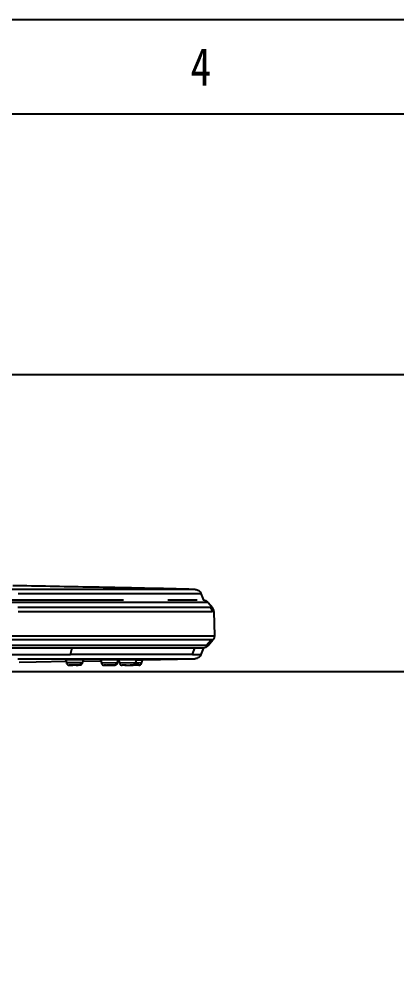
# Model space of a CAD drawing. Header units: inches. Extents: x 440 to 1212, y -520 to 27.
# Drawn here: x 745 to 818, y -160.6 to 26.5 of the extents above; entities that cross this region are included whole.
import ezdxf

# ---------------------------------------------------------------- set-up
doc = ezdxf.new("R2010")
doc.units = ezdxf.units.IN
doc.header["$LTSCALE"] = 1.21
doc.header["$MEASUREMENT"] = 0
doc.header["$PDMODE"] = 3
doc.header["$PDSIZE"] = 0.3125
doc.layers.get('0').update_dxf_attribs({"linetype": 'CONTINUOUS'})
doc.layers.get('Defpoints').update_dxf_attribs({"linetype": 'CONTINUOUS'})
doc.layers.add('DIM', color=2, linetype='CONTINUOUS')
doc.layers.add('FORM', color=7, linetype='CONTINUOUS')
doc.styles.get("Standard").update_dxf_attribs({"font": 'txt', "width": 0.8})
doc.dimstyles.new('사본 ISO-25', dxfattribs={"dimtxt": 4, "dimasz": 4, "dimexe": 1.25, "dimexo": 0.625, "dimgap": 1, "dimtad": 1, "dimtoh": 1, "dimdec": 1, "dimdsep": 46, "dimtxsty": 'Standard', "dimcen": 2.5, "dimclrd": 3, "dimclre": 3, "dimclrt": 4, "dimadec": 0, "dimazin": 0, "dimtfac": 1, "dimtdec": 1, "dimtmove": 0, "dimatfit": 3, "dimfxl": 1, "dimtfillclr": 4, "dimarcsym": 0})

# ---------------------------------------------------------------- blocks, each defined once
blk = doc.blocks.new('*D1')
at = {"layer": 'Defpoints', "color": 0, "transparency": 16777216}
for p in [(649.29, -42.18), (649.29, -99.63), (856.09, -99.63)]:
    blk.add_point(p, dxfattribs=at)
at = {"layer": 'DIM', "color": 3, "lineweight": -2, "transparency": 16777216}
for p, q in [((649.92, -42.18), (857.34, -42.18)), ((856.09, -50.18), (856.09, -91.63)), ((649.92, -99.63), (857.34, -99.63))]:
    blk.add_line(p, q, dxfattribs=at)
at = {"layer": 'DIM', "color": 3, "transparency": 16777216}
for points in [[(857.43, -50.18), (854.76, -50.18), (856.09, -42.18)], [(857.43, -91.63), (854.76, -91.63), (856.09, -99.63)]]:
    blk.add_solid(points, dxfattribs=at)
at = {"layer": 'DIM', "color": 4, "transparency": 16777216, "insert": (861.09, -70.9), "char_height": 8, "attachment_point": 5, "rotation": 270.0005}
blk.add_mtext('56.8', dxfattribs=at)

msp = doc.modelspace()

# ---------------------------------------------------------------- linework, layer by layer
at = {"color": 7, "linetype": 'Continuous'}
for p, q in [((748.7, -83.77), (742.71, -83.77)), ((754.18, -83.77), (748.7, -83.77)), ((754.94, -83.77), (754.18, -83.77)), ((779.03, -83.77), (754.94, -83.77)), ((765.11, -85.88), (517.98, -85.88)), ((744.74, -84.57), (745.39, -84.57)), ((745.39, -84.57), (746.1, -84.57)), ((746.1, -84.57), (747.3, -84.57)), ((747.3, -84.57), (748.78, -84.57)), ((748.78, -84.57), (750.24, -84.57)), ((750.24, -84.57), (751.54, -84.57)), ((751.54, -84.57), (752.14, -84.57)), ((752.14, -84.57), (752.71, -84.57)), ((752.71, -84.57), (754.21, -84.57)), ((754.21, -84.57), (754.58, -84.57)), ((754.58, -84.57), (755.51, -84.57)), ((755.51, -84.57), (756.02, -84.57)), ((756.02, -84.57), (758.82, -84.57)), ((758.82, -84.57), (759.06, -84.57)), ((759.06, -84.57), (759.23, -84.57)), ((759.23, -84.57), (780.12, -84.56)), ((779.4, -85.88), (773.73, -85.88)), ((780.12, -84.56), (780.6, -85.88)), ((748.8, -86.31), (743.02, -86.31)), ((746.33, -87.3), (744.65, -87.3)), ((746.61, -87.3), (746.33, -87.3)), ((747.61, -87.3), (746.61, -87.3)), ((748.26, -87.3), (747.61, -87.3)), ((748.74, -87.3), (748.26, -87.3)), ((749.65, -87.3), (748.74, -87.3)), ((754.29, -86.31), (748.8, -86.31)), ((751.21, -87.3), (749.65, -87.3)), ((753.46, -87.3), (751.21, -87.3)), ((753.89, -87.3), (753.46, -87.3)), ((754.72, -87.3), (753.89, -87.3)), ((754.39, -86.31), (754.29, -86.31)), ((754.94, -86.31), (754.39, -86.31)), ((754.92, -87.3), (754.72, -87.3)), ((756.65, -87.3), (754.92, -87.3)), ((755.27, -86.31), (754.94, -86.31)), ((755.38, -86.31), (755.27, -86.31)), ((755.7, -86.31), (755.38, -86.31)), ((756.21, -86.31), (755.7, -86.31)), ((762.49, -86.31), (756.21, -86.31)), ((757.57, -87.3), (756.65, -87.3)), ((758.24, -87.3), (757.57, -87.3)), ((759.03, -87.3), (758.24, -87.3)), ((760.35, -87.3), (759.03, -87.3)), ((760.64, -87.3), (760.35, -87.3)), ((760.7, -87.3), (760.64, -87.3)), ((761.09, -87.3), (760.7, -87.3)), ((761.18, -87.3), (761.09, -87.3)), ((762.02, -87.3), (761.18, -87.3)), ((762.95, -87.3), (762.02, -87.3)), ((762.64, -86.31), (762.49, -86.31)), ((764.56, -86.31), (762.64, -86.31)), ((764.01, -87.3), (762.95, -87.3)), ((764.24, -87.3), (764.01, -87.3)), ((764.33, -87.3), (764.24, -87.3)), ((764.41, -87.3), (764.33, -87.3)), ((764.98, -87.3), (764.41, -87.3)), ((764.64, -86.31), (764.56, -86.31)), ((765.09, -86.31), (764.64, -86.31)), ((765.19, -87.3), (764.98, -87.3)), ((765.41, -86.31), (765.09, -86.31)), ((765.3, -87.3), (765.19, -87.3)), ((765.33, -87.3), (765.3, -87.3)), ((765.51, -87.3), (765.33, -87.3)), ((773.64, -86.31), (765.41, -86.31)), ((765.75, -87.3), (765.51, -87.3)), ((766.16, -87.3), (765.75, -87.3)), ((766.62, -87.3), (766.16, -87.3)), ((766.65, -87.3), (766.62, -87.3)), ((767.17, -87.3), (766.65, -87.3)), ((767.79, -87.3), (767.17, -87.3)), ((768.62, -87.3), (767.79, -87.3)), ((768.64, -87.3), (768.62, -87.3)), ((768.73, -87.3), (768.64, -87.3)), ((768.76, -87.3), (768.73, -87.3)), ((769.19, -87.3), (768.76, -87.3)), ((769.23, -87.3), (769.19, -87.3)), ((769.81, -87.3), (769.23, -87.3)), ((770.1, -87.3), (769.81, -87.3)), ((770.72, -87.3), (770.1, -87.3)), ((770.78, -87.3), (770.72, -87.3)), ((771.21, -87.3), (770.78, -87.3)), ((772.58, -87.3), (771.21, -87.3)), ((772.72, -87.3), (772.58, -87.3)), ((773.69, -87.3), (772.72, -87.3)), ((774.07, -86.31), (773.64, -86.31)), ((773.92, -87.3), (773.69, -87.3)), ((774.38, -87.3), (773.92, -87.3)), ((774.12, -86.31), (774.07, -86.31)), ((774.3, -86.31), (774.12, -86.31)), ((774.41, -86.31), (774.3, -86.31)), ((775.06, -87.3), (774.38, -87.3)), ((774.92, -86.31), (774.41, -86.31)), ((776.67, -86.31), (774.92, -86.31)), ((778.12, -87.3), (775.06, -87.3)), ((777.31, -86.31), (776.67, -86.31)), ((777.63, -86.31), (777.31, -86.31)), ((779.04, -86.31), (777.63, -86.31)), ((778.15, -87.3), (778.12, -87.3)), ((778.39, -87.3), (778.15, -87.3)), ((778.68, -87.3), (778.39, -87.3)), ((781.99, -87.3), (778.68, -87.3)), ((779.11, -86.31), (779.04, -86.31)), ((781.52, -86.31), (779.11, -86.31)), ((781.52, -86.31), (782.36, -87.3)), ((781.99, -87.3), (782.36, -87.3)), ((782.64, -88.06), (782.64, -87.95)), ((782.64, -87.95), (782.64, -87.95)), ((744.75, -88.05), (746.34, -88.05)), ((746.34, -88.05), (748.81, -88.05)), ((748.81, -88.05), (749.69, -88.05)), ((749.69, -88.05), (751.2, -88.05)), ((751.2, -88.05), (753.27, -88.05)), ((753.27, -88.05), (753.4, -88.05)), ((753.4, -88.05), (782.27, -88.05)), ((782.64, -88.05), (782.27, -88.05)), ((782.64, -88.06), (782.64, -88.05)), ((782.64, -88.06), (782.73, -92.77)), ((739.98, -92.77), (766.44, -92.76)), ((782.08, -93.56), (742.71, -93.56)), ((766.44, -92.76), (770.64, -92.77)), ((770.64, -92.77), (782.72, -92.77)), ((781.16, -94.65), (782.08, -93.56)), ((781.52, -94.65), (782.44, -93.56)), ((782.44, -93.56), (782.08, -93.56)), ((517.98, -95.07), (780.61, -95.07)), ((746.02, -94.65), (698.44, -94.65)), ((758.9, -94.65), (746.02, -94.65)), ((754.86, -96.39), (755.17, -95.07)), ((759.11, -94.65), (758.9, -94.65)), ((765.54, -94.65), (759.11, -94.65)), ((765.75, -94.65), (765.54, -94.65)), ((781.16, -94.65), (765.75, -94.65)), ((778.48, -96.4), (778.95, -95.07)), ((780.61, -95.07), (780.13, -96.39)), ((781.16, -94.65), (781.52, -94.65)), ((709.17, -96.4), (754.86, -96.39)), ((744.65, -97.18), (753.82, -97.18)), ((753.82, -97.18), (757.5, -97.18)), ((755.15, -96.39), (754.86, -96.39)), ((756.2, -96.39), (755.15, -96.39)), ((757.59, -96.39), (756.2, -96.39)), ((757.5, -97.18), (760.55, -97.18)), ((760.17, -96.39), (757.59, -96.39)), ((760.37, -96.39), (760.17, -96.39)), ((760.59, -96.39), (760.37, -96.39)), ((760.55, -97.18), (760.63, -97.18)), ((762.01, -96.39), (760.59, -96.39)), ((760.63, -97.18), (764.08, -97.18)), ((763.02, -96.39), (762.01, -96.39)), ((764.34, -96.39), (763.02, -96.39)), ((764.08, -97.18), (764.27, -97.18)), ((764.27, -97.18), (767.16, -97.18)), ((778.48, -96.4), (764.34, -96.39)), ((767.16, -97.18), (767.76, -97.18)), ((767.76, -97.18), (778.98, -97.18)), ((768.92, -97.41), (778.94, -97.18)), ((778.48, -96.4), (780.13, -96.39)), ((778.94, -97.18), (778.98, -97.18)), ((778.98, -97.18), (779.02, -97.18)), ((779.02, -97.18), (779.03, -97.18)), ((744.96, -97.86), (748.2, -97.81)), ((748.2, -97.81), (754.09, -97.69)), ((753.97, -97.43), (753.79, -97.44)), ((753.99, -97.4), (754.1, -98.01)), ((754.55, -98.42), (754.6, -98.42)), ((754.55, -98.42), (754.55, -98.42)), ((754.6, -98.42), (754.76, -98.42)), ((755.39, -98.42), (754.6, -98.42)), ((754.76, -98.42), (755.07, -98.41)), ((754.8, -98.43), (754.97, -98.43)), ((754.97, -98.43), (755.32, -98.42)), ((755.07, -98.41), (756.69, -98.39)), ((755.13, -98.42), (756.13, -98.4)), ((756.69, -98.39), (755.39, -98.42)), ((755.97, -98.41), (756.28, -98.41)), ((756.28, -98.41), (756.51, -98.4)), ((756.51, -98.4), (756.62, -98.4)), ((756.73, -98.39), (756.74, -98.39)), ((756.74, -98.39), (756.81, -98.38)), ((756.81, -98.38), (756.9, -98.34)), ((756.9, -98.34), (757, -98.28)), ((757, -98.28), (757.08, -98.19)), ((757.18, -97.98), (757.17, -97.98)), ((757.29, -97.35), (757.18, -97.98)), ((757.24, -97.64), (760.84, -97.57)), ((757.49, -97.38), (757.3, -97.38)), ((760.72, -97.46), (760.55, -97.47)), ((764.05, -97.4), (760.72, -97.46)), ((760.74, -97.43), (760.85, -98.04)), ((763.92, -98), (760.85, -98.04)), ((761.33, -98.45), (761.36, -98.45)), ((761.36, -98.45), (763.44, -98.41)), ((761.77, -98.45), (761.36, -98.45)), ((762.88, -98.42), (761.89, -98.44)), ((763.44, -98.41), (762.57, -98.43)), ((763.92, -98), (763.93, -98)), ((764.04, -97.36), (763.93, -98)), ((764.24, -97.4), (764.05, -97.4)), ((764.15, -97.48), (764.05, -97.48)), ((767.55, -97.41), (764.23, -97.48)), ((764.25, -97.45), (764.35, -98.05)), ((767.43, -98.01), (764.35, -98.05)), ((764.85, -98.46), (764.86, -98.46)), ((765.32, -98.46), (764.86, -98.46)), ((764.96, -98.46), (764.86, -98.46)), ((765.39, -98.45), (766.39, -98.43)), ((765.66, -98.44), (766.1, -98.44)), ((766.1, -98.44), (766.87, -98.42)), ((768.13, -98.42), (766.41, -98.46)), ((766.85, -98.43), (766.91, -98.42)), ((766.85, -98.43), (766.95, -98.42)), ((766.87, -98.42), (766.95, -98.42)), ((766.91, -98.42), (766.95, -98.42)), ((767.55, -97.37), (767.43, -98.01)), ((767.43, -98.01), (767.43, -98.01)), ((768.07, -98.02), (767.44, -98.03)), ((767.54, -97.44), (768.73, -97.41)), ((767.74, -97.41), (767.55, -97.41)), ((768.6, -98.01), (768.07, -98.02)), ((768.13, -98.42), (768.29, -98.39)), ((768.6, -98.01), (768.61, -98.01)), ((768.72, -97.37), (768.61, -98.01)), ((768.73, -97.41), (768.92, -97.41))]:
    msp.add_line(p, q, dxfattribs=at)
for points in [[(754.1, -98.01), (754.12, -98.1), (754.18, -98.21), (754.27, -98.31), (754.38, -98.38), (754.48, -98.41), (754.55, -98.42)], [(754.55, -98.42), (754.57, -98.42), (754.6, -98.43), (754.63, -98.43), (754.68, -98.43), (754.8, -98.43)], [(756.62, -98.4), (756.66, -98.4), (756.69, -98.39), (756.72, -98.39), (756.76, -98.39), (756.83, -98.37), (756.92, -98.33), (757.01, -98.27)], [(757.01, -98.27), (757.09, -98.19), (757.15, -98.08)], [(757.08, -98.19), (757.15, -98.08), (757.18, -97.98)], [(760.85, -98.04), (760.87, -98.11), (760.93, -98.23), (761, -98.32), (761.09, -98.38), (761.19, -98.43), (761.28, -98.45), (761.33, -98.45)], [(763.46, -98.41), (763.49, -98.41), (763.56, -98.4), (763.64, -98.37), (763.72, -98.32), (763.8, -98.26), (763.86, -98.18), (763.91, -98.08), (763.93, -98)], [(763.49, -98.41), (763.49, -98.41), (763.57, -98.4), (763.65, -98.36), (763.73, -98.32), (763.8, -98.25), (763.87, -98.17), (763.91, -98.07), (763.93, -98)], [(764.35, -98.05), (764.36, -98.1), (764.4, -98.19), (764.45, -98.27), (764.51, -98.34), (764.58, -98.39), (764.65, -98.42), (764.72, -98.45), (764.78, -98.46), (764.83, -98.46), (764.85, -98.46)], [(766.95, -98.42), (766.96, -98.42), (766.98, -98.42), (767.03, -98.42), (767.09, -98.4), (767.16, -98.37), (767.22, -98.34), (767.28, -98.29)], [(767.28, -98.29), (767.33, -98.24), (767.37, -98.18), (767.41, -98.1), (767.43, -98.02), (767.43, -98.01)], [(768.29, -98.39), (768.42, -98.32), (768.52, -98.21), (768.59, -98.09), (768.61, -98.01)]]:
    msp.add_lwpolyline(points, dxfattribs=at)
for centre, radius, start, end in [((781.45, -88.08), 1.2, 14.4048, 40.3177), ((781.44, -88.08), 1.2, 6.3879, 14.3835), ((765.12, -131.82), 34.35, 91.4792, 91.605), ((768.56, -244.67), 146.25, 91.1348, 91.4123), ((764.06, 13.94), 112.4, 271.2591, 271.4206), ((768.11, -97.93), 0.493, 271.1744, 299.467), ((768.11, -97.93), 0.499, 299.472, 350.0924)]:
    msp.add_arc(centre, radius, start, end, dxfattribs=at)
for points, knots in [([(779.03, -83.77), (775.74, -83.69), (770.8, -83.59), (763.84, -83.44), (755.35, -83.28), (748.51, -83.15), (743.69, -83.07)], [0, 0, 0, 0, 0.279207, 0.419246, 0.590812, 1, 1, 1, 1]), ([(779.03, -83.77), (779.15, -83.78), (779.38, -83.83), (779.7, -84), (779.96, -84.24), (780.08, -84.45), (780.12, -84.56)], [0, 0, 0, 0, 0.249937, 0.499926, 0.74999, 1, 1, 1, 1]), ([(782.72, -92.77), (782.72, -92.84), (782.7, -93.12), (782.58, -93.4), (782.44, -93.56)], [0, 0, 0, 0, 0.25183, 1, 1, 1, 1]), ([(780.13, -96.39), (780.09, -96.5), (779.97, -96.71), (779.71, -96.97), (779.39, -97.13), (779.15, -97.17), (779.03, -97.18)], [0, 0, 0, 0, 0.245071, 0.499945, 0.754807, 1, 1, 1, 1]), ([(757.3, -97.38), (757.07, -97.38), (756.51, -97.38), (755.63, -97.39), (754.84, -97.4), (754.29, -97.42), (754.07, -97.42), (753.97, -97.43)], [0, 0, 0, 0, 0.205679, 0.501233, 0.796277, 0.914412, 1, 1, 1, 1]), ([(757.17, -97.98), (757.15, -97.98), (757.09, -97.98), (756.98, -97.98), (756.83, -97.98), (756.54, -97.98), (756.21, -97.98), (755.85, -97.98), (755.56, -97.99), (755.27, -97.99), (755, -97.99), (754.78, -98), (754.63, -98), (754.52, -98), (754.43, -98), (754.34, -98), (754.27, -98), (754.21, -98.01), (754.17, -98.01), (754.14, -98.01), (754.12, -98.01), (754.11, -98.01), (754.1, -98.01), (754.1, -98.01), (754.1, -98.01), (754.1, -98.01)], [0, 0, 0, 0, 0.018738, 0.054722, 0.106713, 0.172753, 0.337261, 0.429788, 0.524783, 0.618833, 0.708573, 0.790738, 0.828067, 0.862426, 0.893484, 0.920988, 0.944706, 0.964406, 0.979879, 0.985996, 0.991019, 0.99494, 0.997747, 0.999433, 1, 1, 1, 1]), ([(754.6, -98.42), (754.6, -98.42), (754.6, -98.42), (754.6, -98.42), (754.59, -98.42), (754.59, -98.42), (754.59, -98.42), (754.59, -98.42)], [0, 0, 0, 0, 0.484866, 0.727629, 0.866763, 0.913532, 1, 1, 1, 1]), ([(754.59, -98.42), (754.6, -98.42), (754.6, -98.42), (754.6, -98.42), (754.6, -98.42)], [0, 0, 0, 0, 0.155221, 1, 1, 1, 1]), ([(755.14, -98.42), (755.14, -98.42), (755.14, -98.42), (755.13, -98.42), (755.13, -98.42)], [0, 0, 0, 0, 0.737733, 1, 1, 1, 1]), ([(756.13, -98.4), (756.13, -98.4), (756.13, -98.4), (756.13, -98.4), (756.13, -98.4)], [0, 0, 0, 0, 0.740348, 1, 1, 1, 1]), ([(757.17, -97.98), (757.16, -98.03), (757.12, -98.14), (757.01, -98.28), (756.86, -98.37), (756.74, -98.39), (756.69, -98.39)], [0, 0, 0, 0, 0.242966, 0.500799, 0.758152, 1, 1, 1, 1]), ([(756.69, -98.39), (756.69, -98.39), (756.7, -98.39), (756.69, -98.39), (756.69, -98.39)], [0, 0, 0, 0, 0.52587, 1, 1, 1, 1]), ([(761.36, -98.45), (761.35, -98.45), (761.35, -98.45), (761.35, -98.45), (761.36, -98.45)], [0, 0, 0, 0, 0.537495, 1, 1, 1, 1]), ([(761.89, -98.44), (761.89, -98.44), (761.89, -98.44), (761.89, -98.44), (761.89, -98.44)], [0, 0, 0, 0, 0.745456, 1, 1, 1, 1]), ([(762.88, -98.42), (762.88, -98.42), (762.88, -98.42), (762.89, -98.42), (762.89, -98.42)], [0, 0, 0, 0, 0.748542, 1, 1, 1, 1]), ([(763.92, -98), (763.91, -98.05), (763.87, -98.16), (763.76, -98.3), (763.61, -98.39), (763.5, -98.41), (763.44, -98.41)], [0, 0, 0, 0, 0.243024, 0.50082, 0.758126, 1, 1, 1, 1]), ([(763.44, -98.41), (763.44, -98.41), (763.45, -98.41), (763.44, -98.41), (763.44, -98.41)], [0, 0, 0, 0, 0.537492, 1, 1, 1, 1]), ([(765.39, -98.45), (765.39, -98.45), (765.39, -98.45), (765.39, -98.45), (765.39, -98.45)], [0, 0, 0, 0, 0.128211, 1, 1, 1, 1]), ([(766.39, -98.43), (766.39, -98.43), (766.39, -98.43), (766.39, -98.43), (766.39, -98.43)], [0, 0, 0, 0, 0.248444, 1, 1, 1, 1]), ([(767.43, -98.01), (767.42, -98.06), (767.38, -98.17), (767.27, -98.31), (767.12, -98.4), (767, -98.42), (766.95, -98.42)], [0, 0, 0, 0, 0.243061, 0.500834, 0.758109, 1, 1, 1, 1])]:
    msp.add_open_spline(points, degree=3, knots=knots, dxfattribs=at)
for points in [[(781.52, -86.31), (781.3, -86.05), (780.94, -85.88), (780.6, -85.88)], [(781.99, -87.3), (782.16, -87.5), (782.26, -87.78), (782.27, -88.05)], [(780.6, -95.07), (780.94, -95.07), (781.3, -94.91), (781.52, -94.65)], [(778.98, -97.18), (778.98, -97.18), (778.98, -97.18), (778.98, -97.18)], [(778.98, -97.18), (778.98, -97.18), (778.98, -97.18), (778.98, -97.18)]]:
    msp.add_open_spline(points, degree=3, dxfattribs=at)
at = {"layer": 'FORM'}
msp.add_line((1193.61, 8.15), (458.48, 8.15), dxfattribs=at)
msp.add_lwpolyline([(440.11, 26.53), (1211.99, 26.53), (1211.99, -519.3), (440.11, -519.3)], close=True, dxfattribs=at)

# ---------------------------------------------------------------- texts
at = {"layer": 'FORM', "insert": (780.1, 17.34), "char_height": 7.35, "attachment_point": 5}
msp.add_mtext_dynamic_manual_height_columns('4', width=64.98, gutter_width=16.25, heights=[0], dxfattribs=at)

# ---------------------------------------------------------------- dimensions: what is measured, and where the dimension line sits
at = {"layer": 'DIM'}
dim = msp.add_aligned_dim(p1=(649.29, -42.18), p2=(649.29, -99.63), distance=206.8, text='56.8', dimstyle='사본 ISO-25', override={"dimtxt": 8, "dimasz": 8}, dxfattribs=at)
dim.commit()
dim.dimension.update_dxf_attribs({"geometry": '*D1', "text_midpoint": (861.09, -70.9)})

doc.saveas('drawing.dxf')
